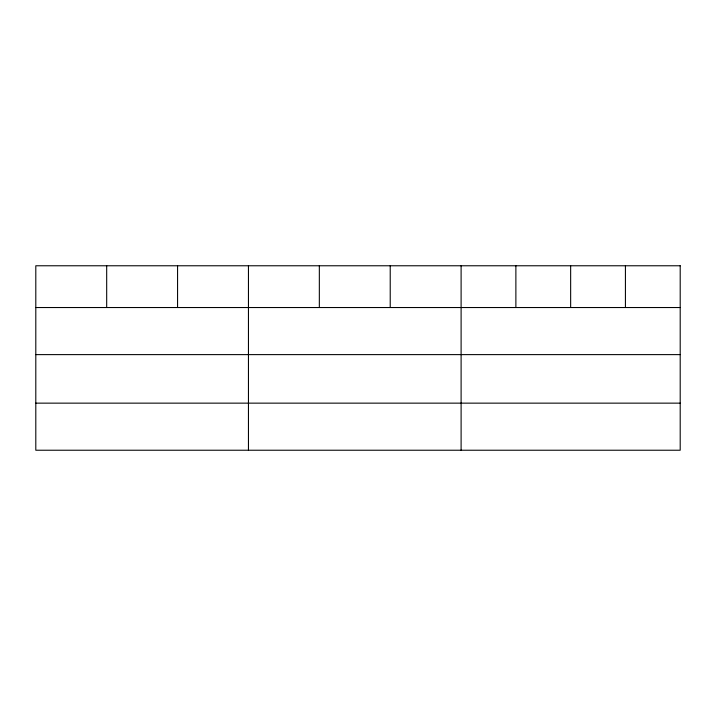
<?xml version="1.0" encoding="UTF-8"?>
<svg xmlns="http://www.w3.org/2000/svg" width="716" height="716" viewBox="0 0 716 716"><rect width="100%" height="100%" fill="white"/><g stroke="black" fill="none" stroke-linecap="round" stroke-linejoin="round"><path stroke-width="1.07" d="M35.8 307.531L680.2 307.531M35.8 354.617L680.2 354.617M35.8 403.144L680.2 403.144M625.426 265.77L625.426 307.531M570.652 265.77L570.652 307.531M515.878 265.77L515.878 307.531M461.104 265.77L461.104 450.23M390.22 265.77L390.22 307.531M319.336 265.77L319.336 307.531M248.452 265.77L248.452 450.23M177.568 265.77L177.568 307.531M106.684 265.77L106.684 307.531M680.2 265.77L35.8 265.77L35.8 450.23L680.2 450.23L680.2 265.77"/></g></svg>
